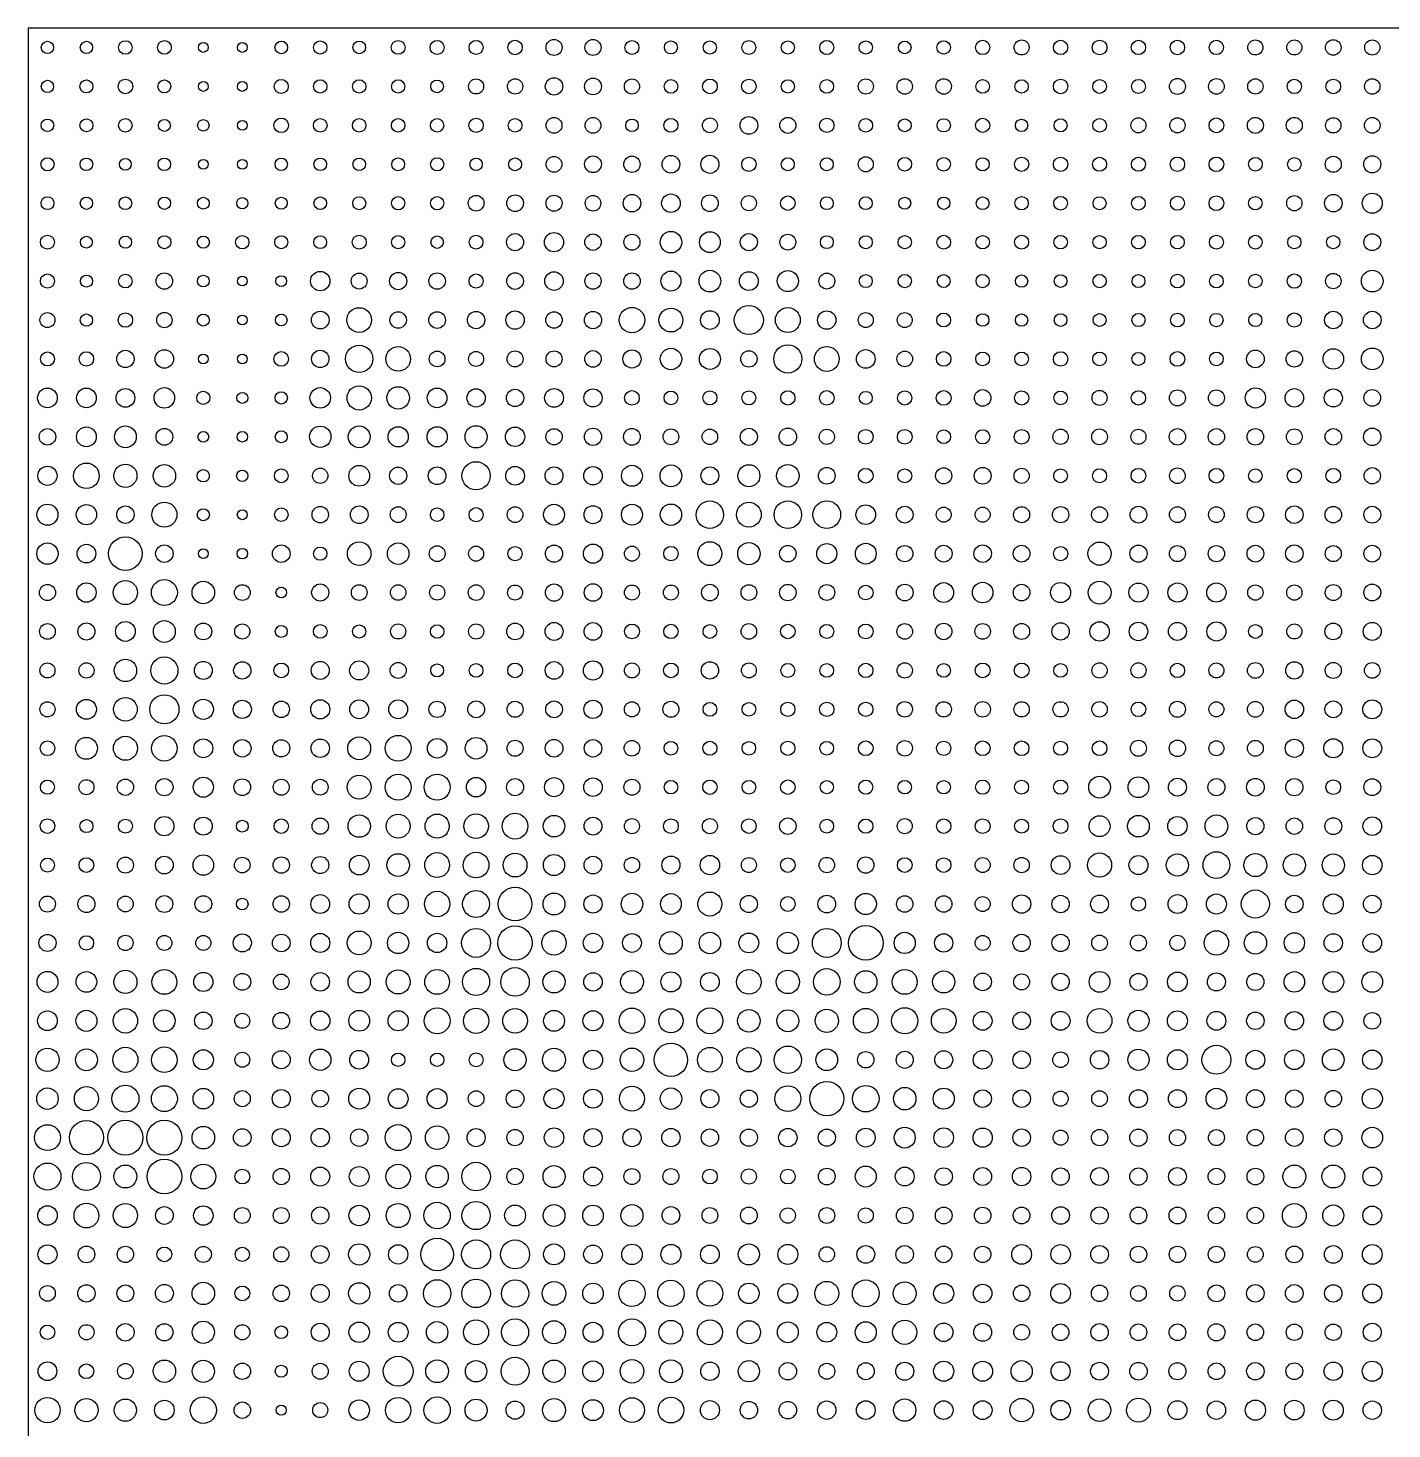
# Model space of a CAD drawing. Header units: millimetres. Extents: x 0 to 15650, y 0 to 8040.
# Drawn here: x 0 to 1943, y 6045 to 8040 of the extents above; entities that cross this region are included whole.
import ezdxf

# ---------------------------------------------------------------- set-up
doc = ezdxf.new("R2010")
doc.units = ezdxf.units.MM
doc.layers.add('Default', color=7, linetype='Continuous', true_color=0x000000)

msp = doc.modelspace()

# ---------------------------------------------------------------- linework, layer by layer
at = {"layer": 'Default', "color": 0}
msp.add_lwpolyline([(0, 8040), (0, 0), (15650, 0), (15650, 8040)], close=True, dxfattribs=at)
for centre, radius in [((27.7, 8012.3), 8.76), ((83.2, 8012.3), 8.76), ((138.7, 8012.3), 9.68), ((194.2, 8012.3), 9.75), ((360.7, 8012.3), 8.98), ((416.2, 8012.3), 9.47), ((471.7, 8012.3), 9.05), ((527.2, 8012.3), 9.75), ((582.7, 8012.3), 10), ((638.2, 8012.3), 10), ((693.7, 8012.3), 10.3), ((749.2, 8012.3), 11.4), ((804.7, 8012.3), 11.4), ((860.2, 8012.3), 9.96), ((915.7, 8012.3), 9.26), ((971.2, 8012.3), 9.4), ((1026.7, 8012.3), 9.96), ((1082.2, 8012.3), 9.47), ((1137.7, 8012.3), 10.1), ((1193.2, 8012.3), 9.47), ((1248.7, 8012.3), 8.98), ((1304.2, 8012.3), 9.54), ((1359.7, 8012.3), 10.2), ((1415.2, 8012.3), 10.7), ((1470.7, 8012.3), 10.2), ((1526.2, 8012.3), 10.5), ((1581.6, 8012.3), 10.2), ((1637.1, 8012.3), 10.3), ((1692.6, 8012.3), 10.2), ((1748.1, 8012.3), 10.7), ((1803.6, 8012.3), 10.7), ((1859.1, 8012.3), 11.1), ((1914.6, 8012.3), 10.8), ((249.7, 8012.3), 7), ((305.2, 8012.3), 7), ((27.7, 7956.8), 8.76), ((83.2, 7956.8), 9.19), ((138.7, 7956.8), 10.4), ((194.2, 7956.8), 9.19), ((249.7, 7956.8), 7), ((305.2, 7956.8), 7), ((360.7, 7956.8), 9.96), ((416.2, 7956.8), 9.47), ((471.7, 7956.8), 9.54), ((527.2, 7956.8), 9.47), ((582.7, 7956.8), 9.05), ((638.2, 7956.8), 10.7), ((693.7, 7956.8), 10.9), ((749.2, 7956.8), 12.4), ((804.7, 7956.8), 11.9), ((860.2, 7956.8), 10.8), ((915.7, 7956.8), 9.68), ((971.2, 7956.8), 10.5), ((1026.7, 7956.8), 10.4), ((1082.2, 7956.8), 9.47), ((1137.7, 7956.8), 9.75), ((1193.2, 7956.8), 10.8), ((1248.7, 7956.8), 11), ((1304.2, 7956.8), 11), ((1359.7, 7956.8), 9.68), ((1415.2, 7956.8), 9.47), ((1470.7, 7956.8), 10.3), ((1526.2, 7956.8), 9.82), ((1581.6, 7956.8), 9.96), ((1637.1, 7956.8), 11.3), ((1692.6, 7956.8), 11.1), ((1748.1, 7956.8), 10.9), ((1803.6, 7956.8), 10.2), ((1859.1, 7956.8), 10.4), ((1914.6, 7956.8), 11), ((27.7, 7901.4), 8.98), ((83.2, 7901.4), 9.26), ((138.7, 7901.4), 9.68), ((194.2, 7901.4), 8.55), ((249.7, 7901.4), 8.2), ((305.2, 7901.4), 7), ((360.7, 7901.4), 10.4), ((416.2, 7901.4), 9.68), ((471.7, 7901.4), 9.68), ((527.2, 7901.4), 9.54), ((582.7, 7901.4), 9.54), ((638.2, 7901.4), 10.2), ((693.7, 7901.4), 9.75), ((749.2, 7901.4), 11.3), ((804.7, 7901.4), 11.2), ((860.2, 7901.4), 8.84), ((915.7, 7901.4), 9.96), ((971.2, 7901.4), 10.6), ((1026.7, 7901.4), 12.6), ((1082.2, 7901.4), 11.4), ((1137.7, 7901.4), 10.2), ((1193.2, 7901.4), 9.75), ((1248.7, 7901.4), 9.26), ((1304.2, 7901.4), 9.47), ((1359.7, 7901.4), 10), ((1415.2, 7901.4), 8.76), ((1470.7, 7901.4), 9.33), ((1526.2, 7901.4), 9.75), ((1581.6, 7901.4), 10.7), ((1637.1, 7901.4), 10.8), ((1692.6, 7901.4), 10.5), ((1748.1, 7901.4), 11.4), ((1803.6, 7901.4), 11.4), ((1859.1, 7901.4), 10.9), ((1914.6, 7901.4), 11.2), ((27.7, 7845.9), 9.33), ((83.2, 7845.9), 8.98), ((138.7, 7845.9), 8.41), ((194.2, 7845.9), 8.84), ((249.7, 7845.9), 7), ((305.2, 7845.9), 7), ((360.7, 7845.9), 8.84), ((416.2, 7845.9), 8.98), ((471.7, 7845.9), 8.98), ((527.2, 7845.9), 9.19), ((582.7, 7845.9), 9.4), ((638.2, 7845.9), 8.84), ((693.7, 7845.9), 9.19), ((749.2, 7845.9), 11.2), ((804.7, 7845.9), 11.9), ((860.2, 7845.9), 11.6), ((915.7, 7845.9), 12.6), ((971.2, 7845.9), 12.9), ((1026.7, 7845.9), 10.2), ((1082.2, 7845.9), 9.26), ((1137.7, 7845.9), 9.26), ((1193.2, 7845.9), 10.7), ((1248.7, 7845.9), 9.82), ((1304.2, 7845.9), 9.68), ((1359.7, 7845.9), 9.4), ((1415.2, 7845.9), 10.1), ((1470.7, 7845.9), 10.2), ((1526.2, 7845.9), 9.96), ((1581.6, 7845.9), 10), ((1637.1, 7845.9), 10.3), ((1692.6, 7845.9), 10.4), ((1748.1, 7845.9), 9.82), ((1803.6, 7845.9), 9.54), ((1859.1, 7845.9), 11.4), ((1914.6, 7845.9), 12.2), ((638.2, 7790.5), 11.2), ((693.7, 7790.5), 11.9), ((749.2, 7790.5), 11.4), ((804.7, 7790.5), 11.1), ((860.2, 7790.5), 12.5), ((915.7, 7790.5), 13.2), ((971.2, 7790.5), 11.9), ((1803.6, 7790.5), 10.9), ((1859.1, 7790.5), 12.5), ((1914.6, 7790.5), 14.3), ((27.7, 7790.5), 9.19), ((83.2, 7790.5), 8.76), ((138.7, 7790.5), 9.05), ((194.2, 7790.5), 8.76), ((249.7, 7790.5), 8.41), ((305.2, 7790.5), 7.99), ((360.7, 7790.5), 8.55), ((416.2, 7790.5), 8.98), ((471.7, 7790.5), 9.26), ((527.2, 7790.5), 9.47), ((582.7, 7790.5), 9.47), ((1026.7, 7790.5), 10.8), ((1082.2, 7790.5), 10.3), ((1137.7, 7790.5), 9.19), ((1193.2, 7790.5), 9.19), ((1248.7, 7790.5), 8.55), ((1304.2, 7790.5), 8.76), ((1359.7, 7790.5), 9.05), ((1415.2, 7790.5), 9.54), ((1470.7, 7790.5), 9.75), ((1526.2, 7790.5), 9.26), ((1581.6, 7790.5), 9.75), ((1637.1, 7790.5), 10.1), ((1692.6, 7790.5), 10.5), ((1748.1, 7790.5), 9.54), ((27.7, 7735), 10), ((83.2, 7735), 8.41), ((138.7, 7735), 8.76), ((194.2, 7735), 9.26), ((249.7, 7735), 8.62), ((305.2, 7735), 9.54), ((360.7, 7735), 9.26), ((416.2, 7735), 9.12), ((471.7, 7735), 10), ((527.2, 7735), 9.4), ((582.7, 7735), 8.84), ((638.2, 7735), 9.82), ((693.7, 7735), 12.2), ((749.2, 7735), 13.7), ((804.7, 7735), 11.7), ((860.2, 7735), 11.4), ((915.7, 7735), 15.3), ((971.2, 7735), 14.8), ((1026.7, 7735), 12.2), ((1082.2, 7735), 11.2), ((1137.7, 7735), 9.19), ((1193.2, 7735), 9.26), ((1248.7, 7735), 9.47), ((1304.2, 7735), 9.75), ((1359.7, 7735), 9.54), ((1415.2, 7735), 9.96), ((1470.7, 7735), 9.68), ((1526.2, 7735), 9.47), ((1581.6, 7735), 9.68), ((1637.1, 7735), 9.68), ((1692.6, 7735), 10), ((1748.1, 7735), 9.75), ((1803.6, 7735), 9.47), ((1859.1, 7735), 9.47), ((1914.6, 7735), 12), ((27.7, 7679.6), 10.1), ((83.2, 7679.6), 8.62), ((138.7, 7679.6), 9.68), ((194.2, 7679.6), 11.7), ((249.7, 7679.6), 8.34), ((305.2, 7679.6), 7), ((360.7, 7679.6), 7.64), ((416.2, 7679.6), 13.8), ((471.7, 7679.6), 11.3), ((527.2, 7679.6), 12.3), ((582.7, 7679.6), 11.7), ((638.2, 7679.6), 10.1), ((693.7, 7679.6), 11.8), ((749.2, 7679.6), 13.2), ((804.7, 7679.6), 11.6), ((860.2, 7679.6), 11.7), ((915.7, 7679.6), 14.2), ((971.2, 7679.6), 15.5), ((1026.7, 7679.6), 13.4), ((1082.2, 7679.6), 15), ((1137.7, 7679.6), 11.3), ((1193.2, 7679.6), 9.33), ((1248.7, 7679.6), 9.47), ((1304.2, 7679.6), 9.19), ((1359.7, 7679.6), 9.4), ((1415.2, 7679.6), 8.76), ((1470.7, 7679.6), 8.98), ((1526.2, 7679.6), 9.47), ((1581.6, 7679.6), 9.19), ((1637.1, 7679.6), 9.75), ((1692.6, 7679.6), 9.82), ((1748.1, 7679.6), 9.61), ((1803.6, 7679.6), 10.2), ((1859.1, 7679.6), 11), ((1914.6, 7679.6), 15.5), ((471.7, 7624.1), 17.6), ((860.2, 7624.1), 18.1), ((1026.7, 7624.1), 20.7), ((1082.2, 7624.1), 17.7), ((27.7, 7624.1), 10.7), ((83.2, 7624.1), 8.76), ((138.7, 7624.1), 10.3), ((194.2, 7624.1), 10.9), ((249.7, 7624.1), 8.55), ((305.2, 7624.1), 7), ((360.7, 7624.1), 8.34), ((416.2, 7624.1), 12.6), ((527.2, 7624.1), 11.7), ((582.7, 7624.1), 11.9), ((638.2, 7624.1), 12.3), ((693.7, 7624.1), 13.1), ((749.2, 7624.1), 11.7), ((804.7, 7624.1), 12.3), ((915.7, 7624.1), 17), ((971.2, 7624.1), 13.3), ((1137.7, 7624.1), 13.1), ((1193.2, 7624.1), 10.7), ((1248.7, 7624.1), 10.7), ((1304.2, 7624.1), 9.89), ((1359.7, 7624.1), 8.91), ((1415.2, 7624.1), 8.76), ((1470.7, 7624.1), 8.98), ((1526.2, 7624.1), 9.19), ((1581.6, 7624.1), 9.4), ((1637.1, 7624.1), 9.75), ((1692.6, 7624.1), 9.54), ((1748.1, 7624.1), 9.4), ((1803.6, 7624.1), 10.1), ((1859.1, 7624.1), 12.5), ((1914.6, 7624.1), 12.5), ((194.2, 7568.7), 13.2), ((471.7, 7568.7), 19.4), ((527.2, 7568.7), 17.5), ((915.7, 7568.7), 15.3), ((971.2, 7568.7), 14.9), ((1082.2, 7568.7), 20.1), ((1137.7, 7568.7), 17.7), ((1193.2, 7568.7), 13.3), ((1859.1, 7568.7), 14.6), ((1914.6, 7568.7), 15.5), ((27.7, 7568.7), 9.96), ((83.2, 7568.7), 10.3), ((138.7, 7568.7), 12.3), ((249.7, 7568.7), 7), ((305.2, 7568.7), 7), ((360.7, 7568.7), 10.4), ((416.2, 7568.7), 12.3), ((582.7, 7568.7), 11.2), ((638.2, 7568.7), 10.7), ((693.7, 7568.7), 11.4), ((749.2, 7568.7), 11.4), ((804.7, 7568.7), 11.8), ((860.2, 7568.7), 12.9), ((1026.7, 7568.7), 11.6), ((1248.7, 7568.7), 11.1), ((1304.2, 7568.7), 10.4), ((1359.7, 7568.7), 9.82), ((1415.2, 7568.7), 9.82), ((1470.7, 7568.7), 10.3), ((1526.2, 7568.7), 9.75), ((1581.6, 7568.7), 9.26), ((1637.1, 7568.7), 10.5), ((1692.6, 7568.7), 9.75), ((1748.1, 7568.7), 12.6), ((1803.6, 7568.7), 11.7), ((27.7, 7513.2), 14), ((83.2, 7513.2), 14), ((138.7, 7513.2), 13.3), ((194.2, 7513.2), 14.6), ((249.7, 7513.2), 9.4), ((360.7, 7513.2), 8.84), ((416.2, 7513.2), 14.6), ((471.7, 7513.2), 17.3), ((527.2, 7513.2), 16), ((582.7, 7513.2), 14), ((638.2, 7513.2), 13), ((693.7, 7513.2), 12.3), ((749.2, 7513.2), 13.4), ((804.7, 7513.2), 12.9), ((860.2, 7513.2), 10.4), ((915.7, 7513.2), 9.82), ((971.2, 7513.2), 9.96), ((1026.7, 7513.2), 9.96), ((1082.2, 7513.2), 10.2), ((1137.7, 7513.2), 10.4), ((1193.2, 7513.2), 9.26), ((1248.7, 7513.2), 10.1), ((1304.2, 7513.2), 10.5), ((1359.7, 7513.2), 11.8), ((1415.2, 7513.2), 10.1), ((1470.7, 7513.2), 9.68), ((1526.2, 7513.2), 10.7), ((1581.6, 7513.2), 10.2), ((1637.1, 7513.2), 11.4), ((1692.6, 7513.2), 11.4), ((1748.1, 7513.2), 14.4), ((1803.6, 7513.2), 13.2), ((1859.1, 7513.2), 12.9), ((1914.6, 7513.2), 11.9), ((305.2, 7513.2), 7.85), ((27.7, 7457.8), 11.7), ((83.2, 7457.8), 14.1), ((138.7, 7457.8), 15.5), ((194.2, 7457.8), 11.9), ((249.7, 7457.8), 7.64), ((305.2, 7457.8), 7.49), ((360.7, 7457.8), 8.48), ((416.2, 7457.8), 15.2), ((471.7, 7457.8), 15.5), ((527.2, 7457.8), 14.4), ((582.7, 7457.8), 14.4), ((638.2, 7457.8), 15.8), ((693.7, 7457.8), 13.8), ((749.2, 7457.8), 11.6), ((804.7, 7457.8), 12.3), ((860.2, 7457.8), 11.9), ((915.7, 7457.8), 11.2), ((971.2, 7457.8), 11), ((1026.7, 7457.8), 12.2), ((1082.2, 7457.8), 12.4), ((1137.7, 7457.8), 10.8), ((1193.2, 7457.8), 10.5), ((1248.7, 7457.8), 10.5), ((1304.2, 7457.8), 9.75), ((1359.7, 7457.8), 10.1), ((1415.2, 7457.8), 10.5), ((1470.7, 7457.8), 10.9), ((1526.2, 7457.8), 11.2), ((1581.6, 7457.8), 10.7), ((1637.1, 7457.8), 11.7), ((1692.6, 7457.8), 11.7), ((1748.1, 7457.8), 11.8), ((1803.6, 7457.8), 11.2), ((1859.1, 7457.8), 11.7), ((1914.6, 7457.8), 12.4), ((638.2, 7402.3), 20.1), ((27.7, 7402.3), 13.7), ((83.2, 7402.3), 18.2), ((138.7, 7402.3), 16.5), ((194.2, 7402.3), 16), ((249.7, 7402.3), 8.76), ((305.2, 7402.3), 8.06), ((360.7, 7402.3), 9.82), ((416.2, 7402.3), 10.9), ((471.7, 7402.3), 14.8), ((527.2, 7402.3), 12.3), ((582.7, 7402.3), 12.6), ((693.7, 7402.3), 13.3), ((749.2, 7402.3), 12.7), ((804.7, 7402.3), 13.1), ((860.2, 7402.3), 14.9), ((915.7, 7402.3), 15.5), ((971.2, 7402.3), 12.7), ((1026.7, 7402.3), 15.7), ((1082.2, 7402.3), 16), ((1137.7, 7402.3), 11.9), ((1193.2, 7402.3), 10.5), ((1248.7, 7402.3), 9.89), ((1304.2, 7402.3), 11.5), ((1359.7, 7402.3), 11.9), ((1415.2, 7402.3), 10.8), ((1470.7, 7402.3), 9.82), ((1526.2, 7402.3), 10), ((1581.6, 7402.3), 10.5), ((1637.1, 7402.3), 11.1), ((1692.6, 7402.3), 10.5), ((1748.1, 7402.3), 9.68), ((1803.6, 7402.3), 10.2), ((1859.1, 7402.3), 10.5), ((1914.6, 7402.3), 11.6), ((194.2, 7346.9), 17.9), ((971.2, 7346.9), 19.5), ((1026.7, 7346.9), 17.7), ((1082.2, 7346.9), 19.6), ((1137.7, 7346.9), 19.7), ((27.7, 7346.9), 15), ((83.2, 7346.9), 14.4), ((138.7, 7346.9), 12.4), ((249.7, 7346.9), 8.55), ((305.2, 7346.9), 7.14), ((360.7, 7346.9), 9.61), ((416.2, 7346.9), 11.7), ((471.7, 7346.9), 12.6), ((527.2, 7346.9), 11.2), ((582.7, 7346.9), 9.68), ((638.2, 7346.9), 10.1), ((693.7, 7346.9), 11.2), ((749.2, 7346.9), 14.8), ((804.7, 7346.9), 12.8), ((860.2, 7346.9), 14.9), ((915.7, 7346.9), 15.2), ((1193.2, 7346.9), 14), ((1248.7, 7346.9), 11.9), ((1304.2, 7346.9), 10.7), ((1359.7, 7346.9), 10.7), ((1415.2, 7346.9), 11.4), ((1470.7, 7346.9), 11.6), ((1526.2, 7346.9), 11.3), ((1581.6, 7346.9), 11.9), ((1637.1, 7346.9), 11.3), ((1692.6, 7346.9), 11.2), ((1748.1, 7346.9), 11.6), ((1803.6, 7346.9), 12.4), ((1859.1, 7346.9), 11.8), ((1914.6, 7346.9), 12), ((27.7, 7291.4), 15.2), ((83.2, 7291.4), 13.3), ((138.7, 7291.4), 23.9), ((194.2, 7291.4), 12.4), ((360.7, 7291.4), 12.5), ((471.7, 7291.4), 16.8), ((527.2, 7291.4), 15.4), ((582.7, 7291.4), 11.3), ((749.2, 7291.4), 12.2), ((804.7, 7291.4), 13.6), ((971.2, 7291.4), 17), ((1026.7, 7291.4), 15.9), ((1082.2, 7291.4), 11.7), ((1137.7, 7291.4), 14.3), ((1193.2, 7291.4), 14.8), ((1248.7, 7291.4), 11.6), ((1304.2, 7291.4), 12), ((1359.7, 7291.4), 12.4), ((1415.2, 7291.4), 11.9), ((1526.2, 7291.4), 16.5), ((1581.6, 7291.4), 12.2), ((1637.1, 7291.4), 11.4), ((1692.6, 7291.4), 11.6), ((1748.1, 7291.4), 11.9), ((1803.6, 7291.4), 12.5), ((1859.1, 7291.4), 11.4), ((1914.6, 7291.4), 11.9), ((249.7, 7291.4), 7), ((305.2, 7291.4), 7.49), ((416.2, 7291.4), 9.47), ((638.2, 7291.4), 10.7), ((693.7, 7291.4), 10.2), ((860.2, 7291.4), 10.7), ((915.7, 7291.4), 10.3), ((1470.7, 7291.4), 10.1), ((27.7, 7236), 11.5), ((83.2, 7236), 13.8), ((138.7, 7236), 17.2), ((194.2, 7236), 18.5), ((249.7, 7236), 16), ((305.2, 7236), 11.2), ((360.7, 7236), 7.56), ((416.2, 7236), 12.2), ((471.7, 7236), 11.2), ((527.2, 7236), 11), ((582.7, 7236), 10.8), ((638.2, 7236), 11.1), ((693.7, 7236), 10.7), ((749.2, 7236), 12.3), ((804.7, 7236), 12.5), ((860.2, 7236), 10.7), ((915.7, 7236), 10.7), ((971.2, 7236), 11.8), ((1026.7, 7236), 11.2), ((1082.2, 7236), 11.7), ((1137.7, 7236), 11.3), ((1193.2, 7236), 10.4), ((1248.7, 7236), 11.9), ((1304.2, 7236), 14.1), ((1359.7, 7236), 14.6), ((1415.2, 7236), 11.8), ((1470.7, 7236), 14.3), ((1526.2, 7236), 16.3), ((1581.6, 7236), 13.6), ((1637.1, 7236), 13.7), ((1692.6, 7236), 13.7), ((1748.1, 7236), 10.9), ((1803.6, 7236), 10.9), ((1859.1, 7236), 11.4), ((1914.6, 7236), 12), ((27.7, 7180.6), 11.2), ((83.2, 7180.6), 12.2), ((138.7, 7180.6), 14.1), ((194.2, 7180.6), 15.6), ((249.7, 7180.6), 11.9), ((305.2, 7180.6), 10.8), ((360.7, 7180.6), 8.55), ((416.2, 7180.6), 9.68), ((471.7, 7180.6), 9.4), ((527.2, 7180.6), 10.7), ((582.7, 7180.6), 9.61), ((638.2, 7180.6), 10.8), ((693.7, 7180.6), 11.9), ((749.2, 7180.6), 12.8), ((804.7, 7180.6), 12.6), ((860.2, 7180.6), 10.5), ((915.7, 7180.6), 10.2), ((971.2, 7180.6), 9.82), ((1026.7, 7180.6), 11.1), ((1082.2, 7180.6), 10.3), ((1137.7, 7180.6), 10.1), ((1193.2, 7180.6), 10.5), ((1248.7, 7180.6), 11.1), ((1304.2, 7180.6), 11.7), ((1359.7, 7180.6), 11.1), ((1415.2, 7180.6), 11.4), ((1470.7, 7180.6), 12.3), ((1526.2, 7180.6), 13.8), ((1581.6, 7180.6), 13.2), ((1637.1, 7180.6), 12.9), ((1692.6, 7180.6), 13.6), ((1748.1, 7180.6), 9.82), ((1803.6, 7180.6), 10.7), ((1859.1, 7180.6), 11.9), ((1914.6, 7180.6), 12.9), ((194.2, 7125.1), 19.4), ((27.7, 7125.1), 10.7), ((83.2, 7125.1), 10.8), ((138.7, 7125.1), 16), ((249.7, 7125.1), 12.8), ((305.2, 7125.1), 12.3), ((360.7, 7125.1), 10.5), ((416.2, 7125.1), 12.9), ((471.7, 7125.1), 13.6), ((527.2, 7125.1), 11.4), ((582.7, 7125.1), 9.19), ((638.2, 7125.1), 9.75), ((693.7, 7125.1), 10.5), ((749.2, 7125.1), 12.6), ((804.7, 7125.1), 13.7), ((860.2, 7125.1), 10.7), ((915.7, 7125.1), 10.5), ((971.2, 7125.1), 12.3), ((1026.7, 7125.1), 10.6), ((1082.2, 7125.1), 10), ((1137.7, 7125.1), 9.75), ((1193.2, 7125.1), 10.2), ((1248.7, 7125.1), 10.9), ((1304.2, 7125.1), 9.68), ((1359.7, 7125.1), 10.5), ((1415.2, 7125.1), 10.5), ((1470.7, 7125.1), 9.82), ((1526.2, 7125.1), 10.9), ((1581.6, 7125.1), 10.8), ((1637.1, 7125.1), 10.2), ((1692.6, 7125.1), 10.7), ((1748.1, 7125.1), 11.2), ((1803.6, 7125.1), 12.3), ((1859.1, 7125.1), 11.4), ((1914.6, 7125.1), 11.2), ((83.2, 7069.7), 14.2), ((138.7, 7069.7), 16.9), ((194.2, 7069.7), 20.8), ((249.7, 7069.7), 14.4), ((416.2, 7069.7), 13.6), ((1914.6, 7069.7), 13.5), ((27.7, 7069.7), 10.8), ((305.2, 7069.7), 12.9), ((360.7, 7069.7), 11.7), ((471.7, 7069.7), 13.4), ((527.2, 7069.7), 13.4), ((582.7, 7069.7), 11.6), ((638.2, 7069.7), 12), ((693.7, 7069.7), 11.4), ((749.2, 7069.7), 11.9), ((804.7, 7069.7), 12.9), ((860.2, 7069.7), 10.8), ((915.7, 7069.7), 11.4), ((971.2, 7069.7), 9.82), ((1026.7, 7069.7), 9.75), ((1082.2, 7069.7), 10.2), ((1137.7, 7069.7), 10.2), ((1193.2, 7069.7), 10.2), ((1248.7, 7069.7), 11), ((1304.2, 7069.7), 10.9), ((1359.7, 7069.7), 11.1), ((1415.2, 7069.7), 10.9), ((1470.7, 7069.7), 10.9), ((1526.2, 7069.7), 11), ((1581.6, 7069.7), 10.4), ((1637.1, 7069.7), 11.4), ((1692.6, 7069.7), 10.7), ((1748.1, 7069.7), 11.2), ((1803.6, 7069.7), 13.1), ((1859.1, 7069.7), 12), ((27.7, 7014.2), 10.5), ((83.2, 7014.2), 15.6), ((138.7, 7014.2), 17.1), ((194.2, 7014.2), 18.1), ((249.7, 7014.2), 13.4), ((305.2, 7014.2), 12.4), ((360.7, 7014.2), 12.2), ((416.2, 7014.2), 13.1), ((471.7, 7014.2), 16.3), ((527.2, 7014.2), 18.4), ((582.7, 7014.2), 13.9), ((638.2, 7014.2), 15.4), ((693.7, 7014.2), 11.4), ((749.2, 7014.2), 12.6), ((804.7, 7014.2), 12.4), ((860.2, 7014.2), 11.1), ((915.7, 7014.2), 9.82), ((971.2, 7014.2), 9.96), ((1026.7, 7014.2), 9.68), ((1082.2, 7014.2), 10.1), ((1137.7, 7014.2), 9.75), ((1193.2, 7014.2), 10.5), ((1248.7, 7014.2), 11), ((1304.2, 7014.2), 10.2), ((1359.7, 7014.2), 10.5), ((1415.2, 7014.2), 10.4), ((1470.7, 7014.2), 10), ((1526.2, 7014.2), 10.5), ((1581.6, 7014.2), 11.4), ((1637.1, 7014.2), 11.7), ((1692.6, 7014.2), 10.7), ((1748.1, 7014.2), 11.3), ((1803.6, 7014.2), 12.9), ((1859.1, 7014.2), 13.6), ((1914.6, 7014.2), 13.4), ((27.7, 6958.8), 10.1), ((83.2, 6958.8), 10.7), ((138.7, 6958.8), 11.6), ((194.2, 6958.8), 12.3), ((249.7, 6958.8), 14.3), ((305.2, 6958.8), 11.9), ((360.7, 6958.8), 11.4), ((416.2, 6958.8), 11.2), ((471.7, 6958.8), 17), ((527.2, 6958.8), 18.5), ((582.7, 6958.8), 18.6), ((638.2, 6958.8), 13.9), ((693.7, 6958.8), 12.2), ((749.2, 6958.8), 13.6), ((804.7, 6958.8), 13.2), ((860.2, 6958.8), 11.4), ((915.7, 6958.8), 9.68), ((971.2, 6958.8), 10.2), ((1026.7, 6958.8), 9.75), ((1082.2, 6958.8), 10.3), ((1137.7, 6958.8), 9.4), ((1193.2, 6958.8), 10.1), ((1248.7, 6958.8), 9.68), ((1304.2, 6958.8), 9.54), ((1359.7, 6958.8), 10.1), ((1415.2, 6958.8), 10), ((1470.7, 6958.8), 10.1), ((1526.2, 6958.8), 15.5), ((1581.6, 6958.8), 14.8), ((1637.1, 6958.8), 12.8), ((1692.6, 6958.8), 12.2), ((1748.1, 6958.8), 12.6), ((1803.6, 6958.8), 12.3), ((1859.1, 6958.8), 10.5), ((1914.6, 6958.8), 12), ((27.7, 6903.3), 10.4), ((83.2, 6903.3), 9.26), ((138.7, 6903.3), 9.96), ((194.2, 6903.3), 13.7), ((249.7, 6903.3), 12.8), ((305.2, 6903.3), 8.48), ((360.7, 6903.3), 10.3), ((416.2, 6903.3), 11.6), ((471.7, 6903.3), 15.9), ((527.2, 6903.3), 16.9), ((582.7, 6903.3), 17.2), ((638.2, 6903.3), 17.5), ((693.7, 6903.3), 18.3), ((749.2, 6903.3), 15.3), ((804.7, 6903.3), 12.7), ((860.2, 6903.3), 10.7), ((915.7, 6903.3), 10.5), ((971.2, 6903.3), 10.7), ((1026.7, 6903.3), 10.4), ((1082.2, 6903.3), 11.7), ((1137.7, 6903.3), 9.75), ((1193.2, 6903.3), 10.2), ((1248.7, 6903.3), 10.7), ((1304.2, 6903.3), 10.3), ((1359.7, 6903.3), 10.5), ((1415.2, 6903.3), 9.96), ((1470.7, 6903.3), 10.5), ((1526.2, 6903.3), 14.9), ((1581.6, 6903.3), 15.4), ((1637.1, 6903.3), 13.8), ((1692.6, 6903.3), 16.2), ((1748.1, 6903.3), 12.2), ((1803.6, 6903.3), 11.7), ((1859.1, 6903.3), 12), ((1914.6, 6903.3), 13.2), ((527.2, 6847.9), 16.2), ((582.7, 6847.9), 17.7), ((638.2, 6847.9), 18.3), ((693.7, 6847.9), 17), ((1526.2, 6847.9), 17.2), ((1637.1, 6847.9), 15.8), ((1692.6, 6847.9), 19), ((1748.1, 6847.9), 16.4), ((1803.6, 6847.9), 15.8), ((1859.1, 6847.9), 15.8), ((27.7, 6847.9), 9.96), ((83.2, 6847.9), 10.5), ((138.7, 6847.9), 11.4), ((194.2, 6847.9), 12.6), ((249.7, 6847.9), 14.6), ((305.2, 6847.9), 11.1), ((360.7, 6847.9), 11.7), ((416.2, 6847.9), 12.2), ((471.7, 6847.9), 14), ((749.2, 6847.9), 15.1), ((804.7, 6847.9), 12.6), ((860.2, 6847.9), 10.9), ((915.7, 6847.9), 12.9), ((971.2, 6847.9), 13.8), ((1026.7, 6847.9), 10.7), ((1082.2, 6847.9), 10.4), ((1137.7, 6847.9), 11), ((1193.2, 6847.9), 11.6), ((1248.7, 6847.9), 10.5), ((1304.2, 6847.9), 10.4), ((1359.7, 6847.9), 10.7), ((1415.2, 6847.9), 10.9), ((1470.7, 6847.9), 13.3), ((1581.6, 6847.9), 13.5), ((1914.6, 6847.9), 13.8), ((27.7, 6792.4), 11.4), ((83.2, 6792.4), 12.2), ((194.2, 6792.4), 12), ((249.7, 6792.4), 11.9), ((360.7, 6792.4), 11.7), ((416.2, 6792.4), 13.4), ((471.7, 6792.4), 14.4), ((527.2, 6792.4), 14.4), ((582.7, 6792.4), 18.1), ((638.2, 6792.4), 19.2), ((693.7, 6792.4), 24), ((749.2, 6792.4), 15.6), ((804.7, 6792.4), 12.9), ((860.2, 6792.4), 15.4), ((915.7, 6792.4), 14.8), ((971.2, 6792.4), 17.1), ((1026.7, 6792.4), 12.2), ((1137.7, 6792.4), 12.6), ((1193.2, 6792.4), 15.1), ((1248.7, 6792.4), 11.7), ((1304.2, 6792.4), 11.7), ((1415.2, 6792.4), 13.1), ((1470.7, 6792.4), 12.4), ((1526.2, 6792.4), 12.7), ((1637.1, 6792.4), 13.4), ((1692.6, 6792.4), 14.3), ((1748.1, 6792.4), 20), ((1803.6, 6792.4), 12.5), ((1859.1, 6792.4), 14.3), ((1914.6, 6792.4), 12.6), ((138.7, 6792.4), 11.2), ((305.2, 6792.4), 8.2), ((1082.2, 6792.4), 10.5), ((1359.7, 6792.4), 10.7), ((1581.6, 6792.4), 10.2), ((27.7, 6737), 12.2), ((83.2, 6737), 10.3), ((138.7, 6737), 10.9), ((194.2, 6737), 10.7), ((249.7, 6737), 10.7), ((305.2, 6737), 12.9), ((360.7, 6737), 12.5), ((416.2, 6737), 13.6), ((471.7, 6737), 16.9), ((527.2, 6737), 15.2), ((582.7, 6737), 13.8), ((638.2, 6737), 20.6), ((693.7, 6737), 24.5), ((749.2, 6737), 17.4), ((804.7, 6737), 13.8), ((860.2, 6737), 13.4), ((915.7, 6737), 16.2), ((971.2, 6737), 15.3), ((1026.7, 6737), 14.1), ((1082.2, 6737), 15.2), ((1137.7, 6737), 20.6), ((1193.2, 6737), 24.7), ((1248.7, 6737), 15.1), ((1304.2, 6737), 13), ((1359.7, 6737), 10.7), ((1415.2, 6737), 12.3), ((1470.7, 6737), 12.3), ((1526.2, 6737), 11.2), ((1581.6, 6737), 11.4), ((1637.1, 6737), 10.9), ((1692.6, 6737), 17.4), ((1748.1, 6737), 16), ((1803.6, 6737), 14.5), ((1859.1, 6737), 13.1), ((1914.6, 6737), 13.2), ((27.7, 6681.5), 14.9), ((83.2, 6681.5), 14.7), ((138.7, 6681.5), 16.5), ((194.2, 6681.5), 17.7), ((249.7, 6681.5), 13.6), ((305.2, 6681.5), 12), ((360.7, 6681.5), 11.2), ((416.2, 6681.5), 13.2), ((471.7, 6681.5), 15.8), ((527.2, 6681.5), 17.2), ((582.7, 6681.5), 17.7), ((638.2, 6681.5), 19.3), ((693.7, 6681.5), 20.3), ((749.2, 6681.5), 15.8), ((804.7, 6681.5), 13.1), ((860.2, 6681.5), 16.2), ((915.7, 6681.5), 14.3), ((971.2, 6681.5), 13.4), ((1026.7, 6681.5), 17.5), ((1082.2, 6681.5), 16.7), ((1137.7, 6681.5), 18.9), ((1193.2, 6681.5), 16), ((1248.7, 6681.5), 17.7), ((1304.2, 6681.5), 15.8), ((1359.7, 6681.5), 12.5), ((1415.2, 6681.5), 11.3), ((1470.7, 6681.5), 12.4), ((1526.2, 6681.5), 14.8), ((1581.6, 6681.5), 12.2), ((1637.1, 6681.5), 14.1), ((1692.6, 6681.5), 12.9), ((1748.1, 6681.5), 12.2), ((1803.6, 6681.5), 14.6), ((1859.1, 6681.5), 14.8), ((1914.6, 6681.5), 14.8), ((582.7, 6626.1), 18.4), ((860.2, 6626.1), 18.2), ((971.2, 6626.1), 18.4), ((1248.7, 6626.1), 18.7), ((27.7, 6626.1), 14), ((83.2, 6626.1), 15), ((138.7, 6626.1), 17.4), ((194.2, 6626.1), 15.4), ((249.7, 6626.1), 12.4), ((305.2, 6626.1), 10.7), ((360.7, 6626.1), 11.9), ((416.2, 6626.1), 13.8), ((471.7, 6626.1), 14.8), ((527.2, 6626.1), 14.3), ((638.2, 6626.1), 18), ((693.7, 6626.1), 17.6), ((749.2, 6626.1), 14.9), ((804.7, 6626.1), 14.3), ((915.7, 6626.1), 17.2), ((1026.7, 6626.1), 16), ((1082.2, 6626.1), 15.7), ((1137.7, 6626.1), 16.5), ((1193.2, 6626.1), 17.7), ((1304.2, 6626.1), 17.6), ((1359.7, 6626.1), 13.4), ((1415.2, 6626.1), 12.6), ((1470.7, 6626.1), 13.4), ((1526.2, 6626.1), 17.6), ((1581.6, 6626.1), 15.1), ((1637.1, 6626.1), 14.2), ((1692.6, 6626.1), 13.4), ((1748.1, 6626.1), 12.4), ((1803.6, 6626.1), 13.1), ((1859.1, 6626.1), 13.4), ((1914.6, 6626.1), 11.8), ((27.7, 6570.6), 16.6), ((83.2, 6570.6), 15.6), ((138.7, 6570.6), 17.9), ((194.2, 6570.6), 18.2), ((249.7, 6570.6), 14.3), ((416.2, 6570.6), 15.2), ((693.7, 6570.6), 15.8), ((749.2, 6570.6), 16.4), ((804.7, 6570.6), 13.7), ((860.2, 6570.6), 16.7), ((915.7, 6570.6), 23.7), ((971.2, 6570.6), 17.6), ((1026.7, 6570.6), 17.3), ((1082.2, 6570.6), 19.6), ((1137.7, 6570.6), 15.4), ((1581.6, 6570.6), 15.1), ((1637.1, 6570.6), 14.3), ((1692.6, 6570.6), 20.6), ((1803.6, 6570.6), 14), ((1859.1, 6570.6), 15.5), ((1914.6, 6570.6), 13.8), ((305.2, 6570.6), 10.6), ((360.7, 6570.6), 12.8), ((471.7, 6570.6), 13.4), ((527.2, 6570.6), 9.54), ((582.7, 6570.6), 9.61), ((638.2, 6570.6), 9.89), ((1193.2, 6570.6), 11.7), ((1248.7, 6570.6), 12.2), ((1304.2, 6570.6), 12.8), ((1359.7, 6570.6), 13.4), ((1415.2, 6570.6), 12.5), ((1470.7, 6570.6), 11.1), ((1526.2, 6570.6), 13.1), ((1748.1, 6570.6), 13.5), ((27.7, 6515.2), 15.3), ((83.2, 6515.2), 17.2), ((138.7, 6515.2), 19.3), ((194.2, 6515.2), 18.5), ((249.7, 6515.2), 14.7), ((305.2, 6515.2), 11.4), ((360.7, 6515.2), 12.9), ((416.2, 6515.2), 11.9), ((471.7, 6515.2), 14.9), ((527.2, 6515.2), 14.1), ((582.7, 6515.2), 14.3), ((638.2, 6515.2), 11.2), ((693.7, 6515.2), 12.6), ((749.2, 6515.2), 14.3), ((804.7, 6515.2), 13.5), ((860.2, 6515.2), 17.8), ((915.7, 6515.2), 15.3), ((971.2, 6515.2), 12.9), ((1026.7, 6515.2), 12.2), ((1082.2, 6515.2), 18.4), ((1137.7, 6515.2), 24.3), ((1193.2, 6515.2), 18.9), ((1248.7, 6515.2), 16), ((1304.2, 6515.2), 15), ((1359.7, 6515.2), 12.4), ((1415.2, 6515.2), 12.5), ((1470.7, 6515.2), 10.8), ((1526.2, 6515.2), 11.2), ((1581.6, 6515.2), 12.8), ((1637.1, 6515.2), 12.8), ((1692.6, 6515.2), 14.8), ((1748.1, 6515.2), 12.8), ((1803.6, 6515.2), 12.5), ((1859.1, 6515.2), 11.7), ((1914.6, 6515.2), 14.4), ((138.7, 6459.7), 24.9), ((194.2, 6459.7), 24.9), ((27.7, 6459.7), 18.4), ((83.2, 6459.7), 24.3), ((249.7, 6459.7), 16.1), ((305.2, 6459.7), 12.6), ((360.7, 6459.7), 12.9), ((416.2, 6459.7), 13.1), ((471.7, 6459.7), 12.4), ((527.2, 6459.7), 18.5), ((582.7, 6459.7), 16.7), ((638.2, 6459.7), 12.9), ((693.7, 6459.7), 11.6), ((749.2, 6459.7), 13.9), ((804.7, 6459.7), 12.9), ((860.2, 6459.7), 12.9), ((915.7, 6459.7), 13.1), ((971.2, 6459.7), 12.4), ((1026.7, 6459.7), 12.3), ((1082.2, 6459.7), 13.1), ((1137.7, 6459.7), 12.2), ((1193.2, 6459.7), 13.4), ((1248.7, 6459.7), 14.9), ((1304.2, 6459.7), 14), ((1359.7, 6459.7), 13.7), ((1415.2, 6459.7), 12.5), ((1470.7, 6459.7), 10.7), ((1526.2, 6459.7), 11.6), ((1581.6, 6459.7), 12.3), ((1637.1, 6459.7), 11.5), ((1692.6, 6459.7), 11.4), ((1748.1, 6459.7), 11.8), ((1803.6, 6459.7), 12.6), ((1859.1, 6459.7), 12.4), ((1914.6, 6459.7), 14.7), ((194.2, 6404.3), 24.7), ((27.7, 6404.3), 19.2), ((83.2, 6404.3), 20), ((138.7, 6404.3), 16.3), ((249.7, 6404.3), 17.7), ((305.2, 6404.3), 10.5), ((360.7, 6404.3), 11.6), ((416.2, 6404.3), 13.5), ((471.7, 6404.3), 14.1), ((527.2, 6404.3), 17.4), ((582.7, 6404.3), 15.9), ((638.2, 6404.3), 20.3), ((693.7, 6404.3), 11.7), ((749.2, 6404.3), 15.7), ((804.7, 6404.3), 13.4), ((860.2, 6404.3), 11.4), ((915.7, 6404.3), 11.4), ((971.2, 6404.3), 10.5), ((1026.7, 6404.3), 10.8), ((1082.2, 6404.3), 10.5), ((1137.7, 6404.3), 11.9), ((1193.2, 6404.3), 14.9), ((1248.7, 6404.3), 13.4), ((1304.2, 6404.3), 12.4), ((1359.7, 6404.3), 12.7), ((1415.2, 6404.3), 13.1), ((1470.7, 6404.3), 12.3), ((1526.2, 6404.3), 12.7), ((1581.6, 6404.3), 12.3), ((1637.1, 6404.3), 12.7), ((1692.6, 6404.3), 11.8), ((1748.1, 6404.3), 11.9), ((1803.6, 6404.3), 16.3), ((1859.1, 6404.3), 16.3), ((1914.6, 6404.3), 13.4), ((83.2, 6348.8), 17.7), ((138.7, 6348.8), 17.2), ((527.2, 6348.8), 17.2), ((582.7, 6348.8), 18.8), ((638.2, 6348.8), 20.1), ((1803.6, 6348.8), 17), ((27.7, 6348.8), 13.9), ((194.2, 6348.8), 12.6), ((249.7, 6348.8), 13.8), ((305.2, 6348.8), 11.3), ((360.7, 6348.8), 11.4), ((416.2, 6348.8), 12.3), ((471.7, 6348.8), 14.6), ((693.7, 6348.8), 14.9), ((749.2, 6348.8), 15.5), ((804.7, 6348.8), 14.7), ((860.2, 6348.8), 15.7), ((915.7, 6348.8), 12.6), ((971.2, 6348.8), 11.2), ((1026.7, 6348.8), 11.9), ((1082.2, 6348.8), 10.9), ((1137.7, 6348.8), 11.3), ((1193.2, 6348.8), 10.7), ((1248.7, 6348.8), 11.8), ((1304.2, 6348.8), 11.9), ((1359.7, 6348.8), 11.8), ((1415.2, 6348.8), 11.9), ((1470.7, 6348.8), 12.5), ((1526.2, 6348.8), 12.3), ((1581.6, 6348.8), 11.9), ((1637.1, 6348.8), 12), ((1692.6, 6348.8), 11.7), ((1748.1, 6348.8), 11.7), ((1859.1, 6348.8), 15), ((1914.6, 6348.8), 13.4), ((27.7, 6293.4), 13.6), ((83.2, 6293.4), 11.9), ((138.7, 6293.4), 11.7), ((416.2, 6293.4), 12.5), ((471.7, 6293.4), 15.1), ((527.2, 6293.4), 13.7), ((582.7, 6293.4), 23.2), ((638.2, 6293.4), 20.7), ((693.7, 6293.4), 20.6), ((749.2, 6293.4), 14.9), ((804.7, 6293.4), 13.3), ((860.2, 6293.4), 14.6), ((915.7, 6293.4), 14.3), ((971.2, 6293.4), 13.3), ((1026.7, 6293.4), 15), ((1082.2, 6293.4), 14.2), ((1193.2, 6293.4), 12.7), ((1248.7, 6293.4), 12.5), ((1304.2, 6293.4), 11.8), ((1359.7, 6293.4), 11.7), ((1415.2, 6293.4), 14.1), ((1470.7, 6293.4), 13.9), ((1526.2, 6293.4), 12.6), ((1581.6, 6293.4), 11.7), ((1637.1, 6293.4), 11.7), ((1692.6, 6293.4), 11.7), ((1803.6, 6293.4), 11.9), ((1859.1, 6293.4), 12.7), ((1914.6, 6293.4), 14.1), ((194.2, 6293.4), 10.5), ((249.7, 6293.4), 11.4), ((305.2, 6293.4), 10.1), ((360.7, 6293.4), 10.8), ((1137.7, 6293.4), 11), ((1748.1, 6293.4), 11.2), ((27.7, 6237.9), 11.2), ((83.2, 6237.9), 12.3), ((138.7, 6237.9), 12), ((194.2, 6237.9), 12.8), ((249.7, 6237.9), 16), ((305.2, 6237.9), 10.5), ((360.7, 6237.9), 11.7), ((416.2, 6237.9), 12.8), ((471.7, 6237.9), 15.2), ((527.2, 6237.9), 12.5), ((582.7, 6237.9), 19.5), ((638.2, 6237.9), 20.3), ((693.7, 6237.9), 19.4), ((749.2, 6237.9), 16.9), ((804.7, 6237.9), 14.6), ((860.2, 6237.9), 18.8), ((915.7, 6237.9), 18.8), ((971.2, 6237.9), 18.3), ((1026.7, 6237.9), 14.6), ((1082.2, 6237.9), 14.1), ((1137.7, 6237.9), 17.1), ((1193.2, 6237.9), 19.1), ((1248.7, 6237.9), 16.3), ((1304.2, 6237.9), 14.3), ((1359.7, 6237.9), 13.1), ((1415.2, 6237.9), 11.7), ((1470.7, 6237.9), 14.1), ((1526.2, 6237.9), 11.7), ((1581.6, 6237.9), 11.2), ((1637.1, 6237.9), 11), ((1692.6, 6237.9), 12), ((1748.1, 6237.9), 12.5), ((1803.6, 6237.9), 12.6), ((1859.1, 6237.9), 12.4), ((1914.6, 6237.9), 13.6), ((27.7, 6182.5), 10.3), ((83.2, 6182.5), 10.8), ((138.7, 6182.5), 12.5), ((194.2, 6182.5), 12.2), ((249.7, 6182.5), 15.9), ((305.2, 6182.5), 10.8), ((360.7, 6182.5), 9.05), ((416.2, 6182.5), 12.9), ((471.7, 6182.5), 14.6), ((527.2, 6182.5), 14.1), ((582.7, 6182.5), 15.3), ((638.2, 6182.5), 17.8), ((693.7, 6182.5), 19.3), ((749.2, 6182.5), 16.4), ((804.7, 6182.5), 14.2), ((860.2, 6182.5), 19.3), ((915.7, 6182.5), 17), ((971.2, 6182.5), 17.8), ((1026.7, 6182.5), 16.5), ((1082.2, 6182.5), 14.8), ((1137.7, 6182.5), 14.1), ((1193.2, 6182.5), 15), ((1248.7, 6182.5), 17.2), ((1304.2, 6182.5), 13.2), ((1359.7, 6182.5), 12.8), ((1415.2, 6182.5), 11.2), ((1470.7, 6182.5), 11.8), ((1526.2, 6182.5), 12.4), ((1581.6, 6182.5), 11.9), ((1637.1, 6182.5), 11.9), ((1692.6, 6182.5), 12.2), ((1748.1, 6182.5), 11.8), ((1803.6, 6182.5), 11.6), ((1859.1, 6182.5), 11.6), ((1914.6, 6182.5), 12.9), ((527.2, 6127), 21.3), ((693.7, 6127), 19.9), ((27.7, 6127), 13.3), ((83.2, 6127), 10.5), ((138.7, 6127), 11.2), ((194.2, 6127), 16), ((249.7, 6127), 15.8), ((305.2, 6127), 11.7), ((360.7, 6127), 8.62), ((416.2, 6127), 11.3), ((471.7, 6127), 14.2), ((582.7, 6127), 16.2), ((638.2, 6127), 15.3), ((749.2, 6127), 16), ((804.7, 6127), 14.7), ((860.2, 6127), 16.8), ((915.7, 6127), 16.3), ((971.2, 6127), 13.1), ((1026.7, 6127), 15.1), ((1082.2, 6127), 12.4), ((1137.7, 6127), 11.3), ((1193.2, 6127), 12), ((1248.7, 6127), 12.9), ((1304.2, 6127), 14.3), ((1359.7, 6127), 14.2), ((1415.2, 6127), 15.1), ((1470.7, 6127), 13.6), ((1526.2, 6127), 12.7), ((1581.6, 6127), 12.5), ((1637.1, 6127), 12.2), ((1692.6, 6127), 11.8), ((1748.1, 6127), 12.4), ((1803.6, 6127), 11.9), ((1859.1, 6127), 13.1), ((1914.6, 6127), 14.3), ((27.7, 6071.6), 18.1), ((83.2, 6071.6), 16.5), ((138.7, 6071.6), 15.8), ((194.2, 6071.6), 14), ((249.7, 6071.6), 18.8), ((471.7, 6071.6), 14.6), ((527.2, 6071.6), 18.1), ((582.7, 6071.6), 18.8), ((638.2, 6071.6), 15.7), ((749.2, 6071.6), 16.4), ((804.7, 6071.6), 14.9), ((860.2, 6071.6), 17.7), ((915.7, 6071.6), 18.3), ((1248.7, 6071.6), 15.9), ((1415.2, 6071.6), 16.7), ((1470.7, 6071.6), 13.9), ((1526.2, 6071.6), 16), ((1581.6, 6071.6), 17), ((1748.1, 6071.6), 14.4), ((1803.6, 6071.6), 14), ((1859.1, 6071.6), 14.2), ((305.2, 6071.6), 11.7), ((360.7, 6071.6), 7.14), ((416.2, 6071.6), 10.7), ((693.7, 6071.6), 12.9), ((971.2, 6071.6), 13.6), ((1026.7, 6071.6), 12.4), ((1082.2, 6071.6), 12.4), ((1137.7, 6071.6), 13.1), ((1193.2, 6071.6), 13.3), ((1304.2, 6071.6), 13.3), ((1359.7, 6071.6), 13.4), ((1637.1, 6071.6), 13.5), ((1692.6, 6071.6), 13.1), ((1914.6, 6071.6), 13.1)]:
    msp.add_circle(centre, radius, dxfattribs=at)

doc.saveas('drawing.dxf')
